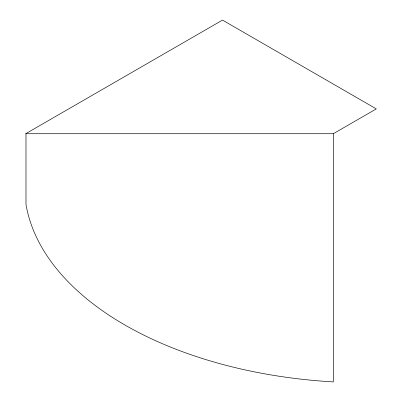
<?xml version="1.0" encoding="UTF-8"?>
<svg xmlns="http://www.w3.org/2000/svg" width="402" height="402" viewBox="0 0 402 402"><rect width="100%" height="100%" fill="white"/><g stroke="black" fill="none" stroke-linecap="round" stroke-linejoin="round"><path stroke-width="0.6" d="M333.308 133.72L376.302 108.897L222.497 20.1L25.698 133.72L333.308 133.72L333.308 381.9A342.821 197.925 0 0 1 25.984 204.472L25.989 133.665"/></g></svg>
